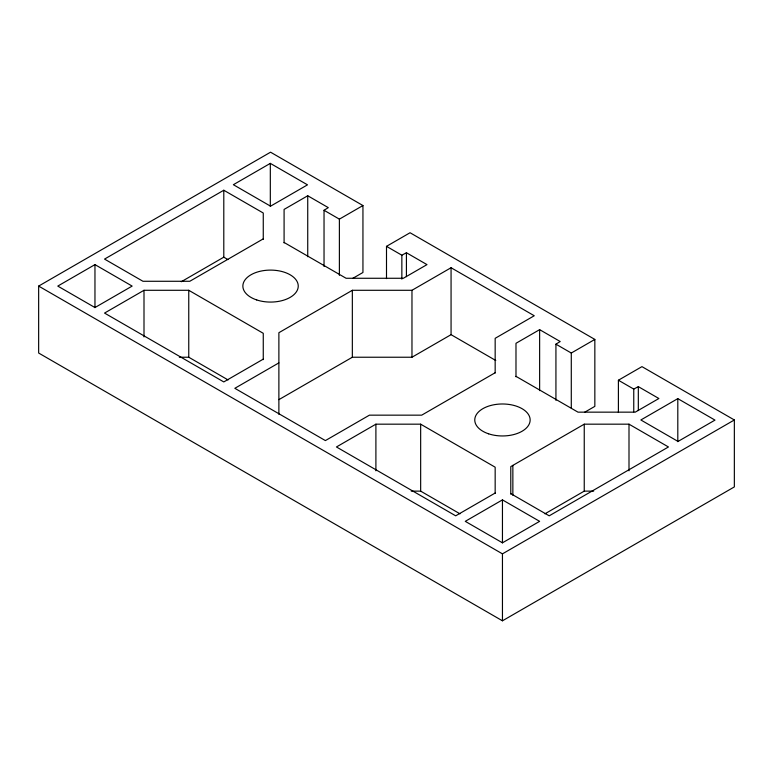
<?xml version="1.0" encoding="UTF-8"?>
<svg xmlns="http://www.w3.org/2000/svg" width="773" height="773" viewBox="0 0 773 773"><rect width="100%" height="100%" fill="white"/><g stroke="black" fill="none" stroke-linecap="round" stroke-linejoin="round"><path stroke-width="1.16" d="M324.032 266.463L324.032 210.275L328.293 207.637L307.731 195.762L284.087 209.415L284.087 242.886M555.932 400.346L555.932 344.169L560.193 341.521L539.631 329.656L515.987 343.299L515.987 376.77M618.4 412.511L618.4 380.229L641.957 366.634L734.35 419.971L734.35 486.913L502.45 620.806L38.65 353.029L38.65 286.087L270.55 152.194L362.943 205.541L362.943 272.483L352.701 278.396M94.963 264.617L57.782 286.087L94.963 307.548L132.144 286.087L94.963 264.617L94.963 307.654M263.264 239.321L263.264 213.019L223.793 190.235L104.539 259.09L142.957 281.275L189.8 281.275L263.264 238.867M270.318 163.374L233.369 184.708L270.55 206.178L307.499 184.844L270.318 163.374L270.318 206.41M263.264 359.609L263.264 333.308L188.757 290.29L144 290.29L104.539 313.075L223.793 381.93L263.264 359.145M181.278 281.73L223.793 257.177L227.948 259.583M324.032 210.275L339.386 219.146L362.943 205.541M386.5 278.618L386.5 246.345L410.057 232.741L594.843 339.424L594.843 406.366L584.601 412.289M495.164 372.992L495.164 338.323L534.249 315.751L451.065 267.729L411.97 290.29L352.343 290.29L278.879 332.709L278.879 414.289M278.879 362.885L234.837 388.307L325.394 440.591L369.426 415.159L421.7 415.159L495.164 372.75M278.879 399.651L352.343 357.232L411.97 357.232L451.065 334.67L495.773 360.489M495.164 493.493L495.164 467.192L420.657 424.174L375.9 424.174L336.439 446.968L455.693 515.823L495.164 493.039M555.932 344.169L571.286 353.029L594.843 339.424M510.779 493.638L549.207 515.823L668.461 446.968L629 424.174L584.243 424.174L510.779 466.592L510.779 494.082M502.45 499.88L465.269 521.34L502.45 542.81L539.631 521.34L502.45 499.88L502.45 542.917M677.805 398.636L640.856 419.971L678.037 441.441L714.986 420.106L677.805 398.636L677.805 441.673M544.926 513.823L584.243 491.126L593.664 491.126M38.65 286.087L502.45 553.855L734.35 419.971M386.5 246.345L401.854 255.206L406.424 252.742L426.986 264.617L403.351 278.27L346.091 278.27L284.087 242.471M618.4 380.229L633.754 389.09L638.324 386.635L658.886 398.51L635.251 412.154L577.991 412.154L515.987 376.354M179.336 357.232L188.757 357.232L228.083 379.939M411.236 491.126L420.657 491.126L459.983 513.823M638.324 386.635L638.324 410.54M633.754 389.09L633.754 411.806M629 424.174L629 470.805M584.243 424.174L584.243 491.126M571.286 353.029L571.286 408.018M539.631 329.656L539.631 390.616M512.857 465.394L512.857 495.271M502.45 553.855L502.45 620.806M451.065 267.729L451.065 334.67M420.657 424.174L420.657 491.126M411.97 290.29L411.97 357.232M406.424 252.742L406.424 276.657M401.854 255.206L401.854 279.121M375.9 424.174L375.9 470.805M352.343 290.29L352.343 357.232M339.386 219.146L339.386 275.323M307.731 195.762L307.731 256.733M223.793 190.235L223.793 257.177M188.757 290.29L188.757 357.232M144 290.29L144 336.912M256.704 299.934A27.693 15.991 0 0 0 298.243 286.087A27.693 15.991 0 0 0 256.704 272.241A27.693 15.991 0 0 0 256.704 299.934M488.604 433.817A27.693 15.991 0 0 0 530.143 419.971A27.693 15.991 0 0 0 488.604 406.125A27.693 15.991 0 0 0 488.604 433.817"/></g></svg>
